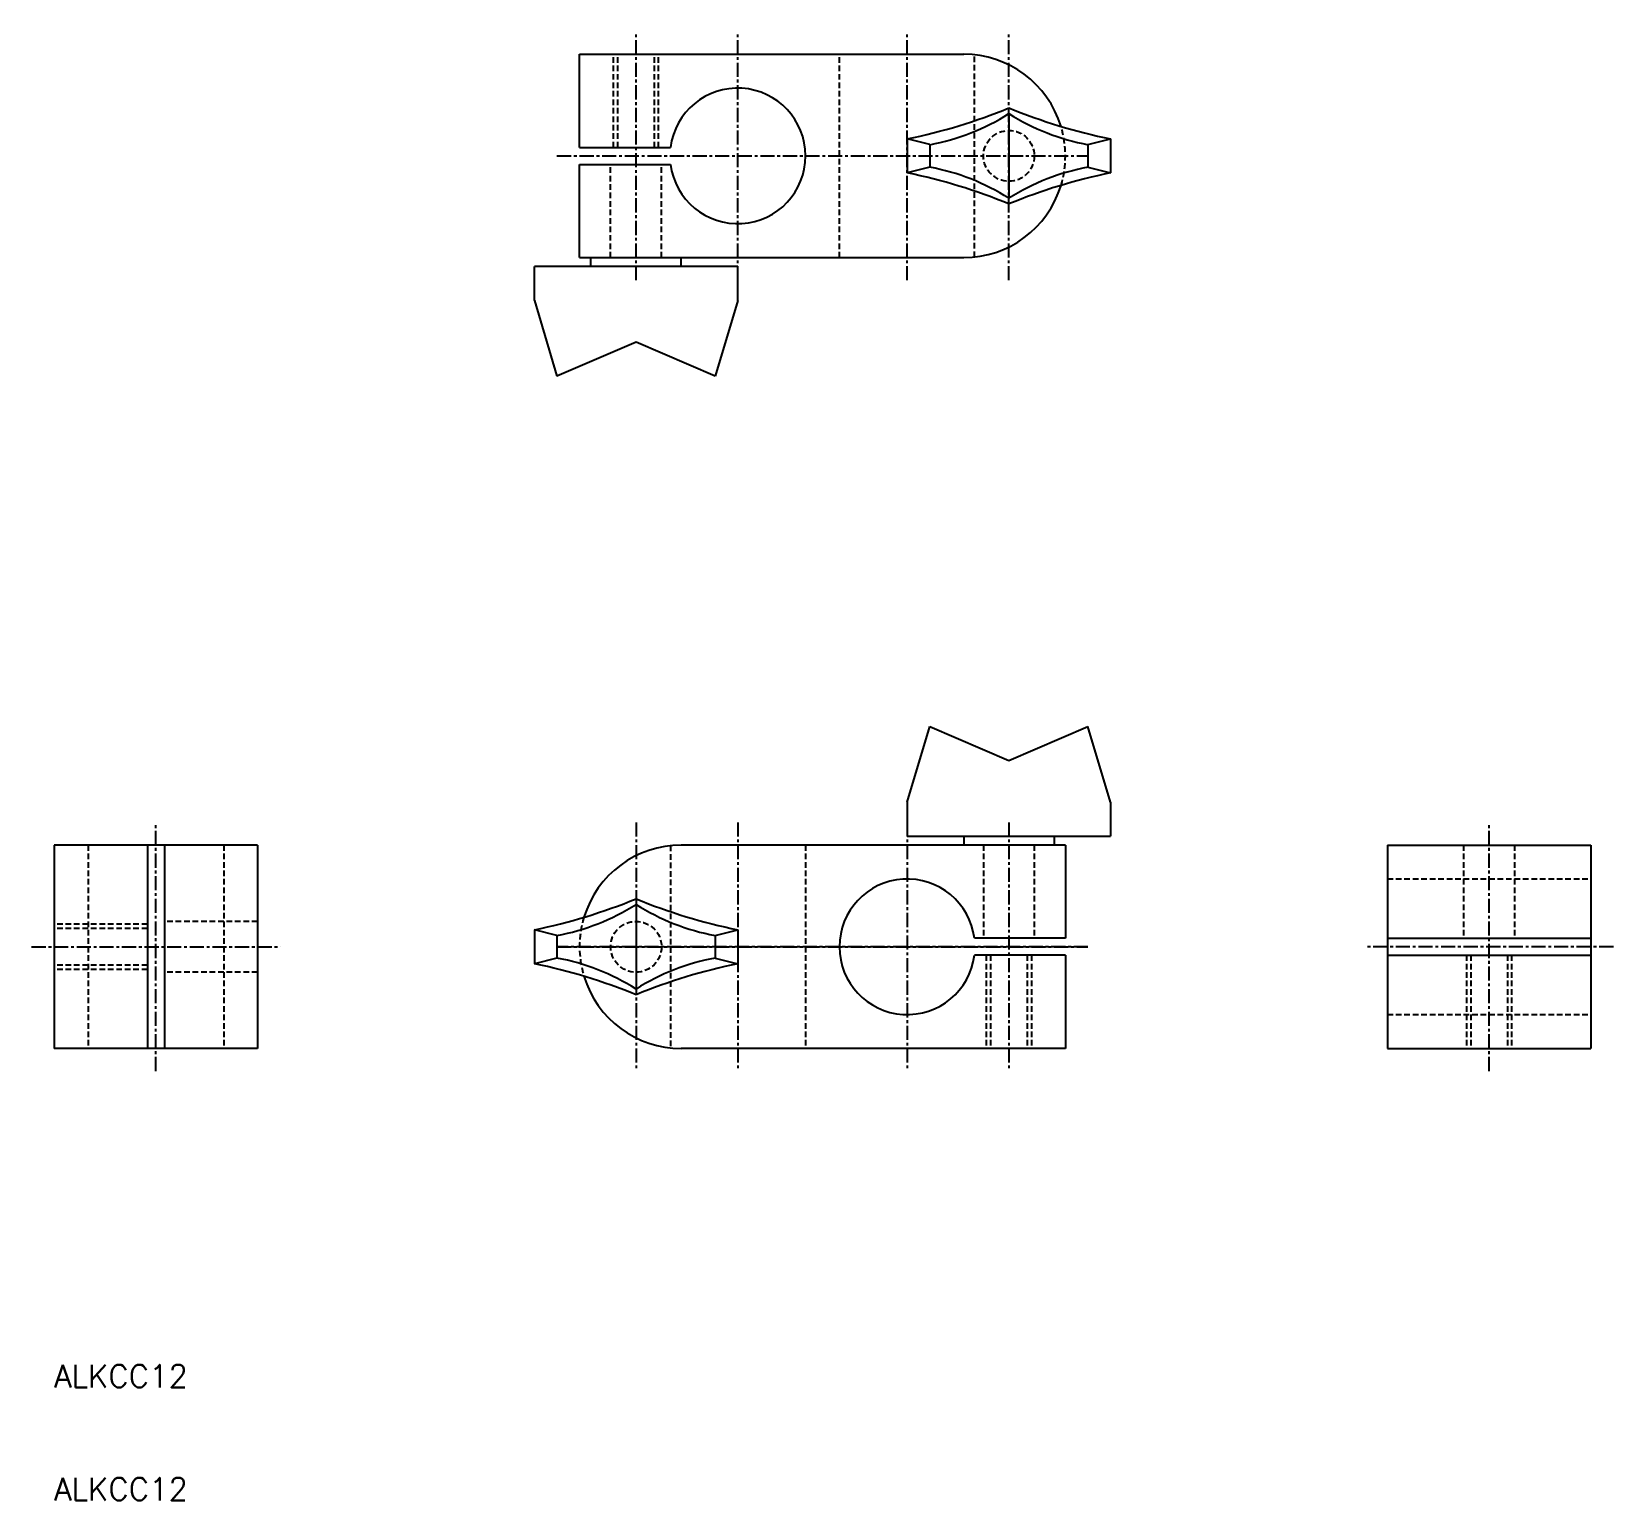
# Model space of a CAD drawing. Extents: x -144 to -4, y -2271 to -2141.
import ezdxf

# ---------------------------------------------------------------- set-up
doc = ezdxf.new("R2010")
doc.units = 0
doc.linetypes.add('CENTER', pattern=[2, 1.25, -0.25, 0.25, -0.25])
doc.linetypes.add('DASHED', pattern=[0.75, 0.5, -0.25])
doc.layers.get('0').update_dxf_attribs({"linetype": 'CONTINUOUS'})
doc.layers.add('CENTER', color=1, linetype='CENTER')
doc.styles.get("Standard").update_dxf_attribs({"font": 'txt', "bigfont": 'BIGFONT'})

msp = doc.modelspace()

# ---------------------------------------------------------------- linework, layer by layer
at = {"color": 7, "linetype": 'CONTINUOUS'}
for p, q in [((-95.52, -2143.26), (-61.52, -2143.26)), ((-95.52, -2151.51), (-95.52, -2143.26)), ((-57.52, -2148.51), (-57.52, -2156.01)), ((-95.52, -2151.51), (-87.47, -2151.51)), ((-66.52, -2150.76), (-66.52, -2153.76)), ((-64.52, -2151.26), (-66.52, -2150.76)), ((-64.52, -2151.26), (-64.52, -2153.26)), ((-50.52, -2151.26), (-48.52, -2150.76)), ((-50.52, -2151.26), (-50.52, -2153.26)), ((-48.52, -2150.76), (-48.52, -2153.76)), ((-95.52, -2161.26), (-95.52, -2153.01)), ((-95.52, -2153.01), (-87.47, -2153.01)), ((-64.52, -2153.26), (-66.52, -2153.76)), ((-50.52, -2153.26), (-48.52, -2153.76)), ((-95.52, -2161.26), (-61.52, -2161.26)), ((-94.52, -2162.06), (-94.52, -2161.26)), ((-86.52, -2162.06), (-86.52, -2161.26)), ((-81.52, -2162.06), (-99.52, -2162.06)), ((-81.52, -2162.06), (-99.52, -2162.06)), ((-99.52, -2165.06), (-99.52, -2162.06)), ((-81.52, -2165.06), (-81.52, -2162.06)), ((-99.52, -2165.06), (-97.52, -2171.76)), ((-81.52, -2165.06), (-83.52, -2171.76)), ((-66.52, -2209.46), (-64.52, -2202.76)), ((-48.52, -2209.46), (-50.52, -2202.76)), ((-66.52, -2209.46), (-66.52, -2212.46)), ((-48.52, -2209.46), (-48.52, -2212.46)), ((-142.02, -2213.26), (-142.02, -2231.26)), ((-124.02, -2213.26), (-142.02, -2213.26)), ((-133.77, -2213.26), (-133.77, -2231.26)), ((-132.27, -2213.26), (-132.27, -2231.26)), ((-124.02, -2213.26), (-124.02, -2231.26)), ((-52.52, -2213.26), (-86.52, -2213.26)), ((-66.52, -2212.46), (-48.52, -2212.46)), ((-66.52, -2212.46), (-48.52, -2212.46)), ((-61.52, -2212.46), (-61.52, -2213.26)), ((-53.52, -2212.46), (-53.52, -2213.26)), ((-52.52, -2213.26), (-52.52, -2221.51)), ((-24.02, -2213.26), (-6.02, -2213.26)), ((-24.02, -2213.26), (-24.02, -2231.26)), ((-6.02, -2213.26), (-6.02, -2231.26)), ((-90.52, -2218.51), (-90.52, -2226.01)), ((-99.52, -2220.76), (-99.52, -2223.76)), ((-97.52, -2221.26), (-99.52, -2220.76)), ((-97.52, -2221.26), (-97.52, -2223.26)), ((-83.52, -2221.26), (-81.52, -2220.76)), ((-83.52, -2221.26), (-83.52, -2223.26)), ((-81.52, -2220.76), (-81.52, -2223.76)), ((-52.52, -2221.51), (-60.57, -2221.51)), ((-24.02, -2221.51), (-6.02, -2221.51)), ((-52.52, -2223.01), (-60.57, -2223.01)), ((-52.52, -2223.01), (-52.52, -2231.26)), ((-24.02, -2223.01), (-6.02, -2223.01)), ((-97.52, -2223.26), (-99.52, -2223.76)), ((-83.52, -2223.26), (-81.52, -2223.76)), ((-124.02, -2231.26), (-142.02, -2231.26)), ((-52.52, -2231.26), (-86.52, -2231.26)), ((-24.02, -2231.26), (-6.02, -2231.26))]:
    msp.add_line(p, q, dxfattribs=at)
at = {"color": 3, "linetype": 'DASHED'}
for p, q in [((-92.52, -2151.51), (-92.52, -2143.26)), ((-92.14, -2151.51), (-92.14, -2143.26)), ((-88.9, -2151.51), (-88.9, -2143.26)), ((-88.52, -2151.51), (-88.52, -2143.26)), ((-72.52, -2161.26), (-72.52, -2143.26)), ((-60.57, -2161.21), (-60.57, -2143.31)), ((-92.77, -2161.26), (-92.77, -2153.01)), ((-88.27, -2161.26), (-88.27, -2153.01)), ((-139.02, -2213.26), (-139.02, -2231.26)), ((-127.02, -2213.26), (-127.02, -2231.26)), ((-87.47, -2213.31), (-87.47, -2231.21)), ((-75.52, -2213.26), (-75.52, -2231.26)), ((-59.77, -2213.26), (-59.77, -2221.51)), ((-55.27, -2213.26), (-55.27, -2221.51)), ((-17.27, -2213.26), (-17.27, -2221.51)), ((-12.77, -2213.26), (-12.77, -2221.51)), ((-24.02, -2216.26), (-6.02, -2216.26)), ((-133.77, -2220.26), (-142.02, -2220.26)), ((-124.02, -2220.01), (-132.27, -2220.01)), ((-133.77, -2220.64), (-142.02, -2220.64)), ((-59.52, -2223.01), (-59.52, -2231.26)), ((-59.14, -2223.01), (-59.14, -2231.26)), ((-55.9, -2223.01), (-55.9, -2231.26)), ((-55.52, -2223.01), (-55.52, -2231.26)), ((-17.02, -2223.01), (-17.02, -2231.26)), ((-16.64, -2223.01), (-16.64, -2231.26)), ((-13.4, -2223.01), (-13.4, -2231.26)), ((-13.02, -2223.01), (-13.02, -2231.26)), ((-133.77, -2223.88), (-142.02, -2223.88)), ((-133.77, -2224.26), (-142.02, -2224.26)), ((-124.02, -2224.51), (-132.27, -2224.51)), ((-24.02, -2228.26), (-6.02, -2228.26))]:
    msp.add_line(p, q, dxfattribs=at)
at = {"color": 7, "linetype": 'CONTINUOUS'}
for points in [[(-83.52, -2171.76), (-90.52, -2168.76), (-97.52, -2171.76)], [(-64.52, -2202.76), (-57.52, -2205.76), (-50.52, -2202.76)]]:
    msp.add_lwpolyline(points, dxfattribs=at)
at = {"color": 3, "linetype": 'DASHED'}
for centre in [(-57.52, -2152.26), (-90.52, -2222.26)]:
    msp.add_circle(centre, 2.25, dxfattribs=at)
at = {"color": 7, "linetype": 'CONTINUOUS'}
for centre, radius, start, end in [((-61.52, -2152.26), 9, 16.8575, 90), ((-81.52, -2152.26), 6, 187.1808, 172.8192), ((-76.64, -2101.53), 50.26, 281.619, 292.3627), ((-68.29, -2131.39), 20.23, 280.7341, 302.1614), ((-38.4, -2101.53), 50.26, 247.6373, 258.381), ((-46.75, -2131.39), 20.23, 237.8386, 259.2659), ((-76.64, -2202.99), 50.26, 67.6373, 78.381), ((-76.64, -2202.99), 50.26, 67.6373, 78.381), ((-68.29, -2173.13), 20.23, 57.8386, 79.2659), ((-46.75, -2173.13), 20.23, 100.7341, 122.1614), ((-38.4, -2202.99), 50.26, 101.619, 112.3627), ((-38.4, -2202.99), 50.26, 101.619, 112.3627), ((-61.52, -2152.26), 9, 270, 343.1425), ((-86.52, -2222.26), 9, 90, 163.1425), ((-66.52, -2222.26), 6, 7.1808, 352.8192), ((-109.64, -2171.53), 50.26, 281.619, 292.3627), ((-101.29, -2201.39), 20.23, 280.7341, 302.1614), ((-71.4, -2171.53), 50.26, 247.6373, 258.381), ((-79.75, -2201.39), 20.23, 237.8386, 259.2659), ((-109.64, -2272.99), 50.26, 67.6373, 78.381), ((-109.64, -2272.99), 50.26, 67.6373, 78.381), ((-101.29, -2243.13), 20.23, 57.8386, 79.2659), ((-79.75, -2243.13), 20.23, 100.7341, 122.1614), ((-71.4, -2272.99), 50.26, 101.619, 112.3627), ((-71.4, -2272.99), 50.26, 101.619, 112.3627), ((-86.52, -2222.26), 9, 196.8575, 270)]:
    msp.add_arc(centre, radius, start, end, dxfattribs=at)
at = {"color": 3, "linetype": 'DASHED'}
for centre, start, end in [((-61.52, -2152.26), 343.1425, 16.8575), ((-86.52, -2222.26), 163.1425, 196.8575)]:
    msp.add_arc(centre, 9, start, end, dxfattribs=at)
at = {"layer": 'CENTER', "color": 1, "linetype": 'CENTER'}
for p, q in [((-90.52, -2163.26), (-90.52, -2141.26)), ((-81.52, -2163.26), (-81.52, -2141.26)), ((-66.52, -2163.26), (-66.52, -2141.26)), ((-57.52, -2163.26), (-57.52, -2141.26)), ((-97.52, -2152.26), (-50.52, -2152.26)), ((-133.02, -2233.26), (-133.02, -2211.26)), ((-90.52, -2211.26), (-90.52, -2233.26)), ((-81.52, -2211.26), (-81.52, -2233.26)), ((-66.52, -2211.26), (-66.52, -2233.26)), ((-57.52, -2211.26), (-57.52, -2233.26)), ((-15.02, -2233.26), (-15.02, -2211.26)), ((-144.02, -2222.26), (-122.02, -2222.26)), ((-97.52, -2222.26), (-50.52, -2222.26)), ((-50.52, -2222.26), (-97.52, -2222.26)), ((-4.02, -2222.26), (-26.02, -2222.26))]:
    msp.add_line(p, q, dxfattribs=at)

# ---------------------------------------------------------------- texts
at = {"color": 7, "linetype": 'CONTINUOUS'}
for p in [(-142.02, -2261.26), (-142.02, -2271.26)]:
    msp.add_text('ALKCC12', height=2, dxfattribs=at).set_placement(p)

doc.saveas('drawing.dxf')
